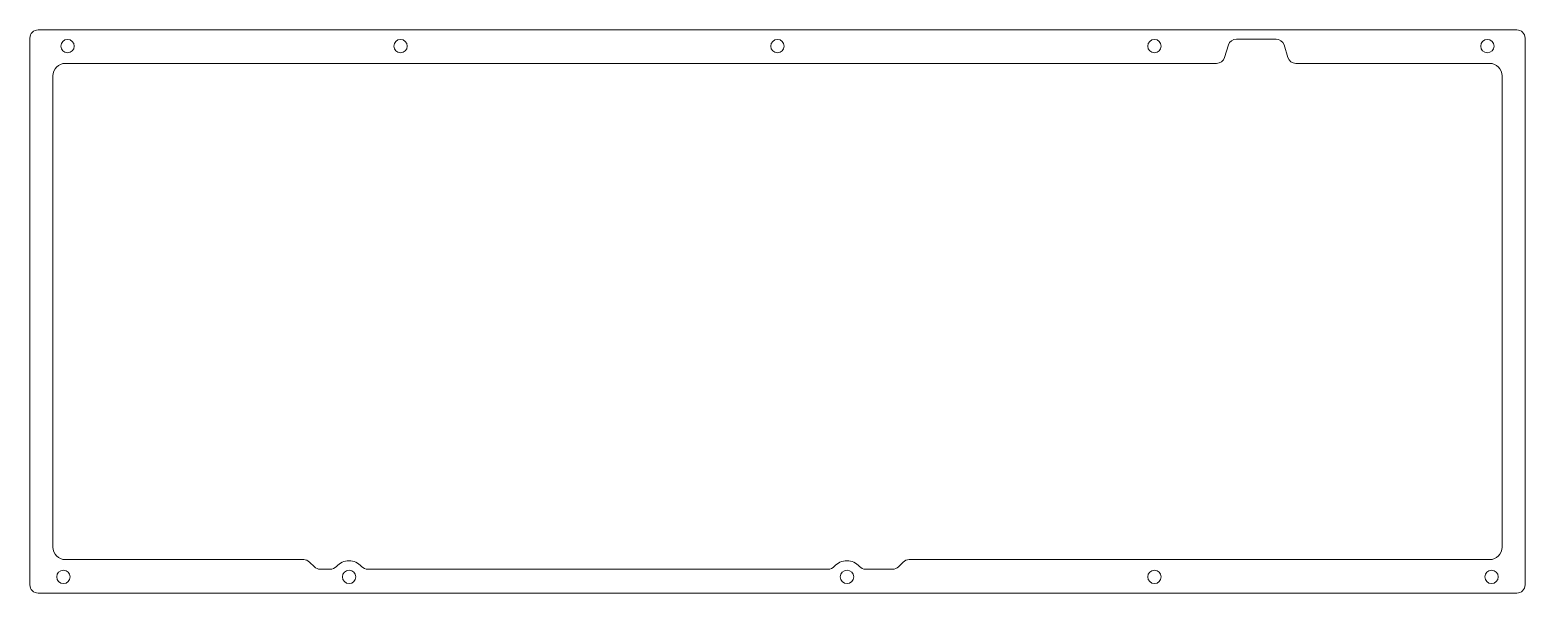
# Model space of a CAD drawing. Header units: millimetres. Extents: x -54 to 303, y 242 to 376.
import ezdxf

# ---------------------------------------------------------------- set-up
doc = ezdxf.new("R2010")
doc.units = ezdxf.units.MM

msp = doc.modelspace()

# ---------------------------------------------------------------- linework, layer by layer
at = {"color": 7, "linetype": 'Continuous', "lineweight": 15}
for p, q in [((-51.59, 376.17), (301.41, 376.17)), ((-53.59, 243.57), (-53.59, 374.17)), ((232.58, 372.56), (231.65, 369.58)), ((243.94, 373.97), (234.49, 373.97)), ((246.78, 369.58), (245.85, 372.56)), ((303.41, 374.17), (303.41, 243.57)), ((229.74, 368.17), (-45.09, 368.17)), ((294.91, 368.17), (248.69, 368.17)), ((-48.09, 365.17), (-48.09, 252.57)), ((297.91, 252.57), (297.91, 365.17)), ((-45.09, 249.57), (11.78, 249.57)), ((13.2, 248.98), (14.33, 247.85)), ((15.74, 247.27), (18.1, 247.27)), ((27.1, 247.27), (136.98, 247.27)), ((145.97, 247.27), (152.38, 247.27)), ((153.8, 247.85), (154.93, 248.98)), ((156.34, 249.57), (294.91, 249.57)), ((301.41, 241.57), (-51.59, 241.57))]:
    msp.add_line(p, q, dxfattribs=at)
for centre in [(-44.59, 372.28), (34.91, 372.28), (124.91, 372.28), (214.91, 372.28), (294.41, 372.28), (-45.59, 245.46), (22.63, 245.46), (141.51, 245.46), (214.91, 245.46), (295.41, 245.46)]:
    msp.add_circle(centre, 1.6, dxfattribs=at)
for centre, radius, start, end in [((-51.59, 374.17), 2, 90, 180), ((301.41, 374.17), 2, 0, 90), ((234.49, 371.97), 2, 90, 162.7585), ((243.94, 371.97), 2, 17.2415, 90), ((-45.09, 365.17), 3, 90, 180), ((229.74, 370.17), 2, 270, 342.7585), ((248.69, 370.17), 2, 197.2415, 270), ((294.91, 365.17), 3, 0, 90), ((-45.09, 252.57), 3, 180, 270), ((294.91, 252.57), 3, 270, 0), ((11.78, 247.57), 2, 45, 90), ((15.74, 249.27), 2, 225, 270), ((18.1, 249.27), 2, 270, 318.5567), ((22.6, 245.3), 4, 41.4432, 138.5567), ((27.1, 249.27), 2, 221.4432, 270), ((136.98, 249.27), 2, 270, 318.5452), ((141.48, 245.3), 4, 41.4548, 138.5452), ((145.97, 249.27), 2, 221.4548, 270), ((152.38, 249.27), 2, 270, 315), ((156.34, 247.57), 2, 90, 135), ((-51.59, 243.57), 2, 180, 270), ((301.41, 243.57), 2, 270, 0)]:
    msp.add_arc(centre, radius, start, end, dxfattribs=at)

doc.saveas('drawing.dxf')
